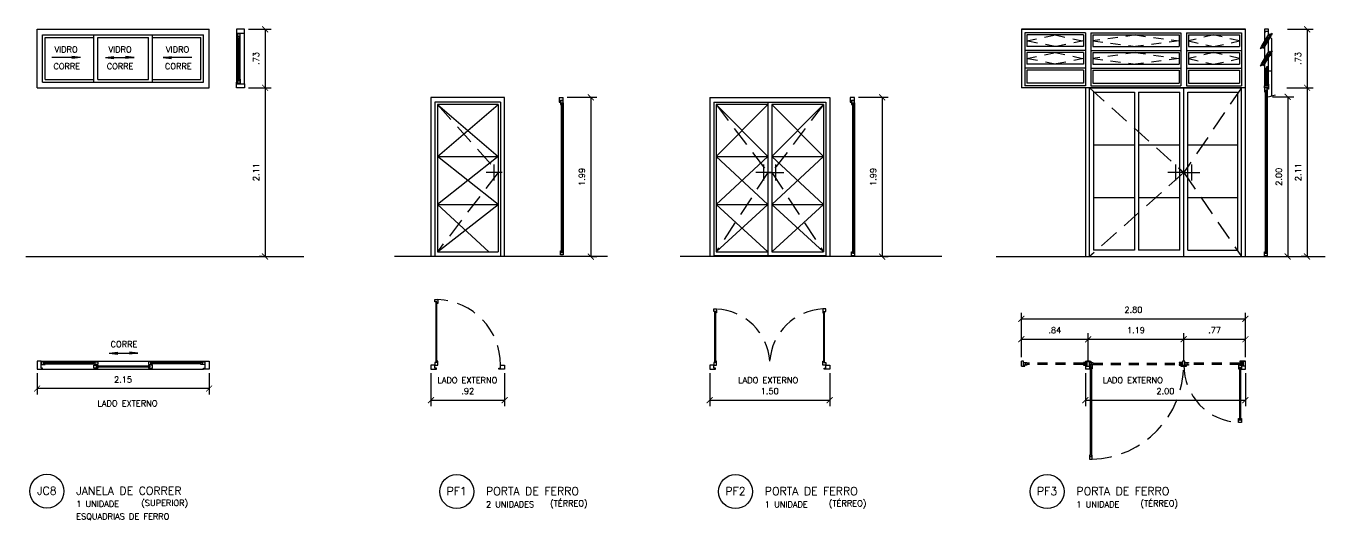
# Model space of a CAD drawing. Header units: millimetres. Extents: x 193 to 586, y 108 to 133.
# Drawn here: x 339.37 to 355.6, y 125.87 to 132.04 of the extents above; entities that cross this region are included whole.
import ezdxf

# ---------------------------------------------------------------- set-up
doc = ezdxf.new("R2010")
doc.units = ezdxf.units.MM
doc.linetypes.add('HIDDEN', pattern=[0.375, 0.25, -0.125])
for name, color, linetype in [('CAIX', 2, 'Continuous'), ('CAIXN', 7, 'Continuous'), ('COTAS', 1, 'Continuous'), ('LPROJ', 7, 'HIDDEN'), ('LVISTA01', 8, 'Continuous'), ('LVISTA02', 1, 'Continuous'), ('NOTAS', 2, 'Continuous'), ('REVEST', 2, 'Continuous')]:
    doc.layers.add(name, color=color, linetype=linetype)
doc.styles.add('100-50', font='romans.shx', dxfattribs={"height": 0.125})
doc.styles.add('60-50', font='romans.shx', dxfattribs={"height": 0.075})
doc.dimstyles.new('50', dxfattribs={"dimtxt": 0.1, "dimasz": 2.5, "dimexe": 1.25, "dimexo": 0.625, "dimgap": 0.075, "dimtad": 1, "dimzin": 0, "dimdsep": 46, "dimtxsty": '60-50', "dimcen": 2.5, "dimclrt": 3, "dimadec": 0, "dimazin": 0, "dimtfac": 1, "dimtmove": 0, "dimatfit": 3, "dimfxl": 1, "dimarcsym": 0})

# ---------------------------------------------------------------- blocks, each defined once
blk = doc.blocks.new('_ARCHTICK')
at = {"color": 0, "linetype": 'ByBlock', "const_width": 0.15}
blk.add_lwpolyline([(-0.5, -0.5), (0.5, 0.5)], dxfattribs=at)
blk = doc.blocks.new('*D97')
at = {"color": 0, "linetype": 'ByBlock'}
for p, q in [((162.077, 234.79), (162.361, 234.79)), ((162.286, 234.79), (162.286, 234.06)), ((162.077, 234.06), (162.361, 234.06))]:
    blk.add_line(p, q, dxfattribs=at)
at = {"layer": 'DEFPOINTS', "color": 0, "linetype": 'ByBlock'}
for p in [(162.027, 234.79), (162.027, 234.06), (162.286, 234.06)]:
    blk.add_point(p, dxfattribs=at)
at = {"color": 0, "linetype": 'ByBlock', "xscale": 0.075, "yscale": 0.075, "zscale": 0.075}
for p, rotation in [((162.286, 234.79), 90), ((162.286, 234.06), 270)]:
    blk.add_blockref('_ARCHTICK', p, dxfattribs=dict(at, rotation=rotation))
at = {"color": 3, "linetype": 'ByBlock', "insert": (162.173, 234.425), "char_height": 0.075, "attachment_point": 5, "rotation": 90, "style": '60-50'}
blk.add_mtext('.73', dxfattribs=at)
blk = doc.blocks.new('*D98')
at = {"color": 0, "linetype": 'ByBlock'}
for p, q in [((162.286, 234.06), (162.286, 231.95)), ((162.253, 231.95), (162.211, 231.95))]:
    blk.add_line(p, q, dxfattribs=at)
at = {"layer": 'DEFPOINTS', "color": 0, "linetype": 'ByBlock'}
for p in [(162.027, 234.06), (162.286, 231.95), (162.303, 231.95)]:
    blk.add_point(p, dxfattribs=at)
at = {"color": 0, "linetype": 'ByBlock', "xscale": 0.075, "yscale": 0.075, "zscale": 0.075}
for p, rotation in [((162.286, 234.06), 90), ((162.286, 231.95), 270)]:
    blk.add_blockref('_ARCHTICK', p, dxfattribs=dict(at, rotation=rotation))
at = {"color": 3, "linetype": 'ByBlock', "insert": (162.173, 233.005), "char_height": 0.075, "attachment_point": 5, "rotation": 90, "style": '60-50'}
blk.add_mtext('2.11', dxfattribs=at)
blk = doc.blocks.new('*D99')
at = {"color": 0, "linetype": 'ByBlock'}
for p, q in [((159.436, 230.494), (159.436, 230.225)), ((161.586, 230.494), (161.586, 230.225)), ((161.586, 230.3), (159.436, 230.3))]:
    blk.add_line(p, q, dxfattribs=at)
at = {"layer": 'DEFPOINTS', "color": 0, "linetype": 'ByBlock'}
for p in [(159.436, 230.544), (161.586, 230.544), (159.436, 230.3)]:
    blk.add_point(p, dxfattribs=at)
at = {"color": 0, "linetype": 'ByBlock', "xscale": 0.075, "yscale": 0.075, "zscale": 0.075, "rotation": 180}
blk.add_blockref('_ARCHTICK', (159.436, 230.3), dxfattribs=at)
at = {"color": 0, "linetype": 'ByBlock', "xscale": 0.075, "yscale": 0.075, "zscale": 0.075}
blk.add_blockref('_ARCHTICK', (161.586, 230.3), dxfattribs=at)
at = {"color": 3, "linetype": 'ByBlock', "insert": (160.511, 230.413), "char_height": 0.075, "attachment_point": 5, "style": '60-50'}
blk.add_mtext('2.15', dxfattribs=at)
blk = doc.blocks.new('*D179')
at = {"color": 0, "linetype": 'ByBlock'}
for p, q in [((229.764, 230.494), (229.764, 230.081)), ((230.684, 230.494), (230.684, 230.081)), ((229.764, 230.156), (230.684, 230.156))]:
    blk.add_line(p, q, dxfattribs=at)
at = {"layer": 'DEFPOINTS', "color": 0, "linetype": 'ByBlock'}
for p in [(229.764, 230.544), (230.684, 230.544), (230.684, 230.156)]:
    blk.add_point(p, dxfattribs=at)
at = {"color": 0, "linetype": 'ByBlock', "xscale": 0.075, "yscale": 0.075, "zscale": 0.075, "rotation": 180}
blk.add_blockref('_ARCHTICK', (229.764, 230.156), dxfattribs=at)
at = {"color": 0, "linetype": 'ByBlock', "xscale": 0.075, "yscale": 0.075, "zscale": 0.075}
blk.add_blockref('_ARCHTICK', (230.684, 230.156), dxfattribs=at)
at = {"color": 3, "linetype": 'ByBlock', "insert": (230.224, 230.269), "char_height": 0.075, "attachment_point": 5, "style": '60-50'}
blk.add_mtext('.92', dxfattribs=at)
blk = doc.blocks.new('*D180')
at = {"color": 0, "linetype": 'ByBlock'}
for p, q in [((231.467, 233.94), (231.838, 233.94)), ((231.763, 233.94), (231.763, 231.95)), ((231.775, 231.95), (231.838, 231.95))]:
    blk.add_line(p, q, dxfattribs=at)
at = {"layer": 'DEFPOINTS', "color": 0, "linetype": 'ByBlock'}
for p in [(231.417, 233.94), (231.725, 231.95), (231.763, 231.95)]:
    blk.add_point(p, dxfattribs=at)
at = {"color": 0, "linetype": 'ByBlock', "xscale": 0.075, "yscale": 0.075, "zscale": 0.075}
for p, rotation in [((231.763, 233.94), 90), ((231.763, 231.95), 270)]:
    blk.add_blockref('_ARCHTICK', p, dxfattribs=dict(at, rotation=rotation))
at = {"color": 3, "linetype": 'ByBlock', "insert": (231.651, 232.945), "char_height": 0.075, "attachment_point": 5, "rotation": 90, "style": '60-50'}
blk.add_mtext('1.99', dxfattribs=at)
blk = doc.blocks.new('*D181')
at = {"color": 0, "linetype": 'ByBlock'}
for p, q in [((231.467, 233.94), (231.838, 233.94)), ((231.763, 233.94), (231.763, 231.95)), ((231.775, 231.95), (231.838, 231.95))]:
    blk.add_line(p, q, dxfattribs=at)
at = {"layer": 'DEFPOINTS', "color": 0, "linetype": 'ByBlock'}
for p in [(231.417, 233.94), (231.725, 231.95), (231.763, 231.95)]:
    blk.add_point(p, dxfattribs=at)
at = {"color": 0, "linetype": 'ByBlock', "xscale": 0.075, "yscale": 0.075, "zscale": 0.075}
for p, rotation in [((231.763, 233.94), 90), ((231.763, 231.95), 270)]:
    blk.add_blockref('_ARCHTICK', p, dxfattribs=dict(at, rotation=rotation))
at = {"color": 3, "linetype": 'ByBlock', "insert": (231.651, 232.945), "char_height": 0.075, "attachment_point": 5, "rotation": 90, "style": '60-50'}
blk.add_mtext('1.99', dxfattribs=at)
blk = doc.blocks.new('*D182')
at = {"color": 0, "linetype": 'ByBlock'}
for p, q in [((232.796, 230.494), (232.796, 230.081)), ((234.296, 230.494), (234.296, 230.081)), ((232.796, 230.156), (234.296, 230.156))]:
    blk.add_line(p, q, dxfattribs=at)
at = {"layer": 'DEFPOINTS', "color": 0, "linetype": 'ByBlock'}
for p in [(232.796, 230.544), (234.296, 230.544), (234.296, 230.156)]:
    blk.add_point(p, dxfattribs=at)
at = {"color": 0, "linetype": 'ByBlock', "xscale": 0.075, "yscale": 0.075, "zscale": 0.075, "rotation": 180}
blk.add_blockref('_ARCHTICK', (232.796, 230.156), dxfattribs=at)
at = {"color": 0, "linetype": 'ByBlock', "xscale": 0.075, "yscale": 0.075, "zscale": 0.075}
blk.add_blockref('_ARCHTICK', (234.296, 230.156), dxfattribs=at)
at = {"color": 3, "linetype": 'ByBlock', "insert": (233.546, 230.269), "char_height": 0.075, "attachment_point": 5, "style": '60-50'}
blk.add_mtext('1.50', dxfattribs=at)
blk = doc.blocks.new('*D183')
at = {"color": 0, "linetype": 'ByBlock'}
for p, q in [((239.151, 234.79), (239.47, 234.79)), ((239.395, 234.79), (239.395, 234.06)), ((239.142, 234.06), (239.47, 234.06))]:
    blk.add_line(p, q, dxfattribs=at)
at = {"layer": 'DEFPOINTS', "color": 0, "linetype": 'ByBlock'}
for p in [(239.101, 234.79), (239.092, 234.06), (239.395, 234.06)]:
    blk.add_point(p, dxfattribs=at)
at = {"color": 0, "linetype": 'ByBlock', "xscale": 0.075, "yscale": 0.075, "zscale": 0.075}
for p, rotation in [((239.395, 234.79), 90), ((239.395, 234.06), 270)]:
    blk.add_blockref('_ARCHTICK', p, dxfattribs=dict(at, rotation=rotation))
at = {"color": 3, "linetype": 'ByBlock', "insert": (239.283, 234.425), "char_height": 0.075, "attachment_point": 5, "rotation": 90, "style": '60-50'}
blk.add_mtext('.73', dxfattribs=at)
blk = doc.blocks.new('*D184')
at = {"color": 0, "linetype": 'ByBlock'}
for p, q in [((239.395, 234.06), (239.395, 231.95)), ((239.368, 231.95), (239.32, 231.95))]:
    blk.add_line(p, q, dxfattribs=at)
at = {"layer": 'DEFPOINTS', "color": 0, "linetype": 'ByBlock'}
for p in [(239.092, 234.06), (239.395, 231.95), (239.418, 231.95)]:
    blk.add_point(p, dxfattribs=at)
at = {"color": 0, "linetype": 'ByBlock', "xscale": 0.075, "yscale": 0.075, "zscale": 0.075}
for p, rotation in [((239.395, 234.06), 90), ((239.395, 231.95), 270)]:
    blk.add_blockref('_ARCHTICK', p, dxfattribs=dict(at, rotation=rotation))
at = {"color": 3, "linetype": 'ByBlock', "insert": (239.283, 233.005), "char_height": 0.075, "attachment_point": 5, "rotation": 90, "style": '60-50'}
blk.add_mtext('2.11', dxfattribs=at)
blk = doc.blocks.new('*D185')
at = {"color": 0, "linetype": 'ByBlock'}
for p, q in [((239.151, 233.945), (239.417, 233.945)), ((239.342, 233.945), (239.342, 231.95)), ((239.287, 231.95), (239.417, 231.95))]:
    blk.add_line(p, q, dxfattribs=at)
at = {"layer": 'DEFPOINTS', "color": 0, "linetype": 'ByBlock'}
for p in [(239.101, 233.945), (239.237, 231.95), (239.342, 231.95)]:
    blk.add_point(p, dxfattribs=at)
at = {"color": 0, "linetype": 'ByBlock', "xscale": 0.075, "yscale": 0.075, "zscale": 0.075}
for p, rotation in [((239.342, 233.945), 90), ((239.342, 231.95), 270)]:
    blk.add_blockref('_ARCHTICK', p, dxfattribs=dict(at, rotation=rotation))
at = {"color": 3, "linetype": 'ByBlock', "insert": (239.23, 232.947), "char_height": 0.075, "attachment_point": 5, "rotation": 90, "style": '60-50'}
blk.add_mtext('2.00', dxfattribs=at)
blk = doc.blocks.new('*D186')
at = {"color": 0, "linetype": 'ByBlock'}
for p, q in [((236.813, 230.494), (236.813, 230.081)), ((238.813, 230.494), (238.813, 230.081)), ((236.813, 230.156), (238.813, 230.156))]:
    blk.add_line(p, q, dxfattribs=at)
at = {"layer": 'DEFPOINTS', "color": 0, "linetype": 'ByBlock'}
for p in [(236.813, 230.544), (238.813, 230.544), (238.813, 230.156)]:
    blk.add_point(p, dxfattribs=at)
at = {"color": 0, "linetype": 'ByBlock', "xscale": 0.075, "yscale": 0.075, "zscale": 0.075, "rotation": 180}
blk.add_blockref('_ARCHTICK', (236.813, 230.156), dxfattribs=at)
at = {"color": 0, "linetype": 'ByBlock', "xscale": 0.075, "yscale": 0.075, "zscale": 0.075}
blk.add_blockref('_ARCHTICK', (238.813, 230.156), dxfattribs=at)
at = {"color": 3, "linetype": 'ByBlock', "insert": (237.813, 230.269), "char_height": 0.075, "attachment_point": 5, "style": '60-50'}
blk.add_mtext('2.00', dxfattribs=at)
blk = doc.blocks.new('*D187')
at = {"color": 0, "linetype": 'ByBlock'}
for p, q in [((236.013, 230.694), (236.013, 230.992)), ((236.013, 230.917), (236.848, 230.917)), ((236.848, 230.631), (236.848, 230.992))]:
    blk.add_line(p, q, dxfattribs=at)
at = {"layer": 'DEFPOINTS', "color": 0, "linetype": 'ByBlock'}
for p in [(236.848, 230.917), (236.013, 230.644), (236.848, 230.581)]:
    blk.add_point(p, dxfattribs=at)
at = {"color": 0, "linetype": 'ByBlock', "xscale": 0.075, "yscale": 0.075, "zscale": 0.075, "rotation": 180}
blk.add_blockref('_ARCHTICK', (236.013, 230.917), dxfattribs=at)
at = {"color": 0, "linetype": 'ByBlock', "xscale": 0.075, "yscale": 0.075, "zscale": 0.075}
blk.add_blockref('_ARCHTICK', (236.848, 230.917), dxfattribs=at)
at = {"color": 3, "linetype": 'ByBlock', "insert": (236.431, 231.03), "char_height": 0.075, "attachment_point": 5, "style": '60-50'}
blk.add_mtext('.84', dxfattribs=at)
blk = doc.blocks.new('*D188')
at = {"color": 0, "linetype": 'ByBlock'}
for p, q in [((236.848, 230.917), (238.042, 230.917)), ((238.042, 230.646), (238.042, 230.992))]:
    blk.add_line(p, q, dxfattribs=at)
at = {"layer": 'DEFPOINTS', "color": 0, "linetype": 'ByBlock'}
for p in [(238.042, 230.917), (236.848, 230.581), (238.042, 230.596)]:
    blk.add_point(p, dxfattribs=at)
at = {"color": 0, "linetype": 'ByBlock', "xscale": 0.075, "yscale": 0.075, "zscale": 0.075, "rotation": 180}
blk.add_blockref('_ARCHTICK', (236.848, 230.917), dxfattribs=at)
at = {"color": 0, "linetype": 'ByBlock', "xscale": 0.075, "yscale": 0.075, "zscale": 0.075}
blk.add_blockref('_ARCHTICK', (238.042, 230.917), dxfattribs=at)
at = {"color": 3, "linetype": 'ByBlock', "insert": (237.445, 231.03), "char_height": 0.075, "attachment_point": 5, "style": '60-50'}
blk.add_mtext('1.19', dxfattribs=at)
blk = doc.blocks.new('*D189')
at = {"color": 0, "linetype": 'ByBlock'}
for p, q in [((238.042, 230.917), (238.813, 230.917)), ((238.813, 230.694), (238.813, 230.992))]:
    blk.add_line(p, q, dxfattribs=at)
at = {"layer": 'DEFPOINTS', "color": 0, "linetype": 'ByBlock'}
for p in [(238.813, 230.917), (238.042, 230.596), (238.813, 230.644)]:
    blk.add_point(p, dxfattribs=at)
at = {"color": 0, "linetype": 'ByBlock', "xscale": 0.075, "yscale": 0.075, "zscale": 0.075, "rotation": 180}
blk.add_blockref('_ARCHTICK', (238.042, 230.917), dxfattribs=at)
at = {"color": 0, "linetype": 'ByBlock', "xscale": 0.075, "yscale": 0.075, "zscale": 0.075}
blk.add_blockref('_ARCHTICK', (238.813, 230.917), dxfattribs=at)
at = {"color": 3, "linetype": 'ByBlock', "insert": (238.428, 231.03), "char_height": 0.075, "attachment_point": 5, "style": '60-50'}
blk.add_mtext('.77', dxfattribs=at)
blk = doc.blocks.new('*D190')
at = {"color": 0, "linetype": 'ByBlock'}
for p, q in [((236.013, 230.967), (236.013, 231.248)), ((238.813, 230.967), (238.813, 231.248)), ((236.013, 231.173), (238.813, 231.173))]:
    blk.add_line(p, q, dxfattribs=at)
at = {"layer": 'DEFPOINTS', "color": 0, "linetype": 'ByBlock'}
for p in [(238.813, 231.173), (236.013, 230.917), (238.813, 230.917)]:
    blk.add_point(p, dxfattribs=at)
at = {"color": 0, "linetype": 'ByBlock', "xscale": 0.075, "yscale": 0.075, "zscale": 0.075, "rotation": 180}
blk.add_blockref('_ARCHTICK', (236.013, 231.173), dxfattribs=at)
at = {"color": 0, "linetype": 'ByBlock', "xscale": 0.075, "yscale": 0.075, "zscale": 0.075}
blk.add_blockref('_ARCHTICK', (238.813, 231.173), dxfattribs=at)
at = {"color": 3, "linetype": 'ByBlock', "insert": (237.413, 231.286), "char_height": 0.075, "attachment_point": 5, "style": '60-50'}
blk.add_mtext('2.80', dxfattribs=at)

msp = doc.modelspace()

# ---------------------------------------------------------------- linework, layer by layer
at = {"layer": 'CAIX', "color": 1}
for p, q in [((342.0089, 131.3748), (342.0089, 131.8937)), ((342.0439, 131.3748), (342.0439, 131.8937)), ((354.8117, 131.7855), (354.8887, 131.9189)), ((354.852, 131.7853), (354.929, 131.9187)), ((354.8117, 131.568), (354.8887, 131.7014)), ((354.852, 131.5678), (354.929, 131.7013)), ((354.8528, 131.3247), (354.8528, 131.483)), ((354.8878, 131.3247), (354.8878, 131.503)), ((339.5549, 127.8535), (341.6049, 127.8535)), ((339.5749, 127.7535), (341.5849, 127.7535))]:
    msp.add_line(p, q, dxfattribs=at)
at = {"layer": 'CAIX'}
for p, q in [((342.0189, 131.3748), (342.0189, 131.8937)), ((342.0339, 131.3748), (342.0339, 131.8937)), ((354.8203, 131.7805), (354.8973, 131.9139)), ((354.8433, 131.7903), (354.9203, 131.9237)), ((354.9194, 131.902), (354.9362, 131.8852)), ((354.9362, 131.8852), (354.9362, 131.7317)), ((354.8203, 131.563), (354.8973, 131.6964)), ((354.8433, 131.5728), (354.9203, 131.7063)), ((354.9184, 131.683), (354.9362, 131.6652)), ((354.9362, 131.7137), (354.9362, 131.1667)), ((340.0474, 131.646), (339.9414, 131.6592)), ((340.0474, 131.646), (339.9414, 131.6328)), ((340.3592, 131.646), (340.4651, 131.6592)), ((340.3592, 131.646), (340.4651, 131.6328)), ((340.7184, 131.646), (340.6125, 131.6592)), ((340.7184, 131.646), (340.6125, 131.6328)), ((341.0819, 131.646), (341.1878, 131.6592)), ((341.0819, 131.646), (341.1878, 131.6328)), ((354.8628, 131.3247), (354.8628, 131.483)), ((354.8778, 131.3247), (354.8778, 131.503)), ((354.8878, 131.4809), (354.9362, 131.4809)), ((354.8558, 131.2372), (354.8558, 129.2209)), ((354.8658, 131.2397), (354.8658, 129.2009)), ((346.0302, 131.1496), (346.0812, 131.1496)), ((346.0562, 131.0771), (346.0562, 129.2309)), ((346.0662, 131.0796), (346.0662, 129.2109)), ((349.7213, 131.1496), (349.6703, 131.1496)), ((349.6963, 131.0771), (349.6963, 129.2209)), ((349.7063, 131.0796), (349.7063, 129.2009)), ((354.8968, 131.1547), (354.9851, 131.1817)), ((344.4939, 127.8345), (344.4939, 128.5937)), ((344.5039, 127.837), (344.5039, 128.5737)), ((347.9784, 127.8345), (347.9784, 128.4754)), ((347.9884, 127.837), (347.9884, 128.4554)), ((349.3384, 127.837), (349.3384, 128.4554)), ((349.3484, 127.8345), (349.3484, 128.4754)), ((340.4077, 127.9525), (340.5136, 127.9658)), ((340.4077, 127.9525), (340.5136, 127.9393)), ((340.7669, 127.9525), (340.6609, 127.9658)), ((340.7669, 127.9525), (340.6609, 127.9393)), ((339.5049, 127.8535), (339.5049, 127.7535)), ((339.5899, 127.836), (340.2133, 127.836)), ((339.5899, 127.821), (340.2133, 127.821)), ((340.8966, 127.791), (340.2633, 127.791)), ((341.5524, 127.836), (340.9466, 127.836)), ((341.5524, 127.821), (340.9466, 127.821)), ((341.6549, 127.8535), (341.6549, 127.7535)), ((344.4289, 127.8045), (344.4289, 127.7535)), ((345.3489, 127.8045), (345.3489, 127.7535)), ((347.9134, 127.8045), (347.9134, 127.7535)), ((349.4134, 127.8045), (349.4134, 127.7535)), ((352.6086, 127.8535), (352.6086, 127.7535)), ((352.6586, 127.806), (352.6586, 127.841)), ((352.6936, 127.806), (352.6586, 127.806)), ((352.6936, 127.806), (352.6936, 127.756)), ((354.5236, 127.806), (354.5236, 127.756)), ((354.5236, 127.806), (354.5586, 127.806)), ((354.5586, 127.806), (354.5586, 127.841)), ((354.6086, 127.7535), (354.6086, 127.8535)), ((340.8966, 127.776), (340.2633, 127.776)), ((352.6686, 127.756), (352.6586, 127.756)), ((352.6686, 127.776), (352.6686, 127.756)), ((352.6836, 127.776), (352.6686, 127.776)), ((352.6686, 127.756), (352.6686, 126.6774)), ((352.6836, 127.756), (352.6836, 127.776)), ((352.6836, 127.756), (352.6836, 126.6774)), ((352.6936, 127.756), (352.6836, 127.756)), ((354.5236, 127.756), (354.5336, 127.756)), ((354.5336, 127.756), (354.5336, 127.776)), ((354.5336, 127.776), (354.5486, 127.776)), ((354.5336, 127.756), (354.5336, 127.136)), ((354.5486, 127.776), (354.5486, 127.756)), ((354.5486, 127.756), (354.5486, 127.136)), ((354.5486, 127.756), (354.5586, 127.756))]:
    msp.add_line(p, q, dxfattribs=at)
at = {"layer": 'CAIX', "color": 7}
for p, q in [((340.0474, 131.646), (339.6882, 131.646)), ((340.3592, 131.646), (340.7184, 131.646)), ((341.4411, 131.646), (341.0819, 131.646)), ((340.4077, 127.9525), (340.7669, 127.9525))]:
    msp.add_line(p, q, dxfattribs=at)
at = {"layer": 'CAIX'}
for points in [[(341.9964, 131.9996), (341.9964, 131.9296), (342.0064, 131.9296), (342.0064, 131.9496), (342.0964, 131.9496), (342.0964, 131.9996)], [(342.0089, 131.9437), (342.0089, 131.8937), (342.0189, 131.8937), (342.0189, 131.9137), (342.0339, 131.9137), (342.0339, 131.8937), (342.0439, 131.8937), (342.0439, 131.9437)], [(354.8468, 131.9996), (354.8468, 131.9546), (354.8568, 131.9546), (354.8568, 131.9746), (354.8968, 131.9746), (354.8968, 131.9996)], [(342.0089, 131.3248), (342.0089, 131.3748), (342.0189, 131.3748), (342.0189, 131.3548), (342.0339, 131.3548), (342.0339, 131.3748), (342.0439, 131.3748), (342.0439, 131.3248)], [(341.9964, 131.2696), (341.9964, 131.3396), (342.0064, 131.3396), (342.0064, 131.3196), (342.0964, 131.3196), (342.0964, 131.2696)], [(354.8458, 131.2697), (354.8458, 131.2197), (354.8558, 131.2197), (354.8558, 131.2397), (354.8708, 131.2397), (354.8708, 131.2397), (354.8808, 131.2397), (354.8808, 131.2697)], [(346.0462, 131.1096), (346.0462, 131.0596), (346.0562, 131.0596), (346.0562, 131.0796), (346.0712, 131.0796), (346.0712, 131.0796), (346.0812, 131.0796), (346.0812, 131.1096)], [(349.6863, 131.1096), (349.6863, 131.0596), (349.6963, 131.0596), (349.6963, 131.0796), (349.7113, 131.0796), (349.7113, 131.0796), (349.7213, 131.0796), (349.7213, 131.1096)], [(346.0462, 129.1809), (346.0462, 129.2309), (346.0562, 129.2309), (346.0562, 129.2109), (346.0712, 129.2109), (346.0712, 129.2109), (346.0812, 129.2109), (346.0812, 129.1809)], [(349.6863, 129.1709), (349.6863, 129.2209), (349.6963, 129.2209), (349.6963, 129.2009), (349.7113, 129.2009), (349.7113, 129.2009), (349.7213, 129.2009), (349.7213, 129.1709)], [(354.8458, 129.1709), (354.8458, 129.2209), (354.8558, 129.2209), (354.8558, 129.2009), (354.8708, 129.2009), (354.8708, 129.2009), (354.8808, 129.2009), (354.8808, 129.1709)], [(344.5139, 128.6237), (344.5139, 128.5737), (344.5039, 128.5737), (344.5039, 128.5937), (344.4889, 128.5937), (344.4889, 128.5937), (344.4789, 128.5937), (344.4789, 128.6237)], [(347.9984, 128.5054), (347.9984, 128.4554), (347.9884, 128.4554), (347.9884, 128.4754), (347.9734, 128.4754), (347.9734, 128.4754), (347.9634, 128.4754), (347.9634, 128.5054)], [(349.3284, 128.5054), (349.3284, 128.4554), (349.3384, 128.4554), (349.3384, 128.4754), (349.3534, 128.4754), (349.3534, 128.4754), (349.3634, 128.4754), (349.3634, 128.5054)], [(339.5574, 127.811), (339.6074, 127.811), (339.6074, 127.821), (339.5874, 127.821), (339.5874, 127.836), (339.6074, 127.836), (339.6074, 127.846), (339.5574, 127.846)], [(340.2633, 127.811), (340.2133, 127.811), (340.2133, 127.821), (340.2333, 127.821), (340.2333, 127.836), (340.2133, 127.836), (340.2133, 127.846), (340.2633, 127.846)], [(340.2133, 127.801), (340.2633, 127.801), (340.2633, 127.791), (340.2433, 127.791), (340.2433, 127.776), (340.2633, 127.776), (340.2633, 127.766), (340.2133, 127.766)], [(340.8966, 127.811), (340.9466, 127.811), (340.9466, 127.821), (340.9266, 127.821), (340.9266, 127.836), (340.9466, 127.836), (340.9466, 127.846), (340.8966, 127.846)], [(340.9466, 127.801), (340.8966, 127.801), (340.8966, 127.791), (340.9166, 127.791), (340.9166, 127.776), (340.8966, 127.776), (340.8966, 127.766), (340.9466, 127.766)], [(341.6024, 127.811), (341.5524, 127.811), (341.5524, 127.821), (341.5724, 127.821), (341.5724, 127.836), (341.5524, 127.836), (341.5524, 127.846), (341.6024, 127.846)], [(344.5139, 127.8045), (344.5139, 127.8545), (344.5039, 127.8545), (344.5039, 127.8345), (344.4889, 127.8345), (344.4889, 127.8345), (344.4789, 127.8345), (344.4789, 127.8045)], [(347.9984, 127.8045), (347.9984, 127.8545), (347.9884, 127.8545), (347.9884, 127.8345), (347.9734, 127.8345), (347.9734, 127.8345), (347.9634, 127.8345), (347.9634, 127.8045)], [(349.3284, 127.8045), (349.3284, 127.8545), (349.3384, 127.8545), (349.3384, 127.8345), (349.3534, 127.8345), (349.3534, 127.8345), (349.3634, 127.8345), (349.3634, 127.8045)], [(354.5486, 127.116), (354.5486, 127.136), (354.5586, 127.136), (354.5586, 127.086), (354.5236, 127.086), (354.5236, 127.136), (354.5336, 127.136), (354.5336, 127.116)], [(352.6686, 126.6574), (352.6686, 126.6774), (352.6586, 126.6774), (352.6586, 126.6274), (352.6936, 126.6274), (352.6936, 126.6774), (352.6836, 126.6774), (352.6836, 126.6574)]]:
    msp.add_lwpolyline(points, close=True, dxfattribs=at)
for points in [[(354.9037, 131.9449), (354.9123, 131.9399), (354.9123, 131.9399), (354.9253, 131.9324), (354.9353, 131.9497), (354.944, 131.9447), (354.929, 131.9187), (354.9073, 131.9312), (354.8973, 131.9139), (354.8887, 131.9189), (354.9037, 131.9449)], [(354.8117, 131.7855), (354.8203, 131.7805), (354.8203, 131.7805), (354.8333, 131.773), (354.8433, 131.7903), (354.852, 131.7853), (354.837, 131.7593), (354.8153, 131.7718), (354.8053, 131.7545), (354.7967, 131.7595), (354.8117, 131.7855)], [(354.9037, 131.7274), (354.9123, 131.7224), (354.9123, 131.7224), (354.9253, 131.7149), (354.9353, 131.7322), (354.944, 131.7272), (354.929, 131.7013), (354.9073, 131.7138), (354.8973, 131.6964), (354.8887, 131.7014), (354.9037, 131.7274)], [(354.8117, 131.568), (354.8203, 131.563), (354.8203, 131.563), (354.8333, 131.5555), (354.8433, 131.5728), (354.852, 131.5678), (354.837, 131.5419), (354.8153, 131.5544), (354.8053, 131.537), (354.7967, 131.542), (354.8117, 131.568)], [(354.8528, 131.513), (354.8628, 131.513), (354.8628, 131.513), (354.8778, 131.513), (354.8778, 131.533), (354.8878, 131.533), (354.8878, 131.503), (354.8628, 131.503), (354.8628, 131.483), (354.8528, 131.483), (354.8528, 131.513)], [(354.8968, 131.3147), (354.8968, 131.2497), (354.8878, 131.2497), (354.8878, 131.2697), (354.8458, 131.2697), (354.8458, 131.2947), (354.8878, 131.2947), (354.8878, 131.3147), (354.8968, 131.3147)], [(354.8878, 131.3247), (354.8878, 131.2947), (354.8528, 131.2947), (354.8528, 131.3247), (354.8628, 131.3247), (354.8628, 131.3047), (354.8778, 131.3047), (354.8778, 131.3247), (354.8878, 131.3247)], [(346.0302, 131.1496), (346.0302, 131.0896), (346.0402, 131.0896), (346.0402, 131.1096), (346.0812, 131.1096), (346.0812, 131.1496)], [(349.6703, 131.1496), (349.6703, 131.0896), (349.6803, 131.0896), (349.6803, 131.1096), (349.7213, 131.1096), (349.7213, 131.1496)], [(339.5049, 127.7535), (339.5749, 127.7535), (339.5749, 127.7635), (339.5549, 127.7635), (339.5549, 127.8535), (339.5049, 127.8535)], [(341.6549, 127.7535), (341.5849, 127.7535), (341.5849, 127.7635), (341.6049, 127.7635), (341.6049, 127.8535), (341.6549, 127.8535)], [(344.4289, 127.7535), (344.4989, 127.7535), (344.4989, 127.7635), (344.4789, 127.7635), (344.4789, 127.8045), (344.4289, 127.8045)], [(345.3489, 127.7535), (345.2789, 127.7535), (345.2789, 127.7635), (345.2989, 127.7635), (345.2989, 127.8045), (345.3489, 127.8045)], [(347.9134, 127.7535), (347.9834, 127.7535), (347.9834, 127.7635), (347.9634, 127.7635), (347.9634, 127.8045), (347.9134, 127.8045)], [(349.4134, 127.7535), (349.3434, 127.7535), (349.3434, 127.7635), (349.3634, 127.7635), (349.3634, 127.8045), (349.4134, 127.8045)], [(352.6086, 127.8535), (352.6786, 127.8535), (352.6786, 127.8435), (352.6586, 127.8435), (352.6586, 127.7535), (352.6086, 127.7535)], [(354.6086, 127.8535), (354.5386, 127.8535), (354.5386, 127.8435), (354.5586, 127.8435), (354.5586, 127.7535), (354.6086, 127.7535)]]:
    msp.add_lwpolyline(points, dxfattribs=at)
at = {"layer": 'CAIX', "color": 8, "linetype": 'HIDDEN'}
for centre, radius, start, end in [((344.4789, 127.8045), 0.82, 0, 87.55371), ((347.9634, 127.8045), 0.7018, 4.08559, 87.14131), ((349.3634, 127.8045), 0.7018, 92.85869, 175.91441), ((352.6586, 127.806), 1.1791, 271.70093, 360), ((354.5586, 127.806), 0.7209, 180, 267.21698)]:
    msp.add_arc(centre, radius, start, end, dxfattribs=at)
at = {"layer": 'CAIXN', "color": 8, "ltscale": 0.5}
for centre in [(339.629, 126.2284), (344.751, 126.2228), (348.2355, 126.2228), (352.1308, 126.2228)]:
    msp.add_circle(centre, 0.2125, dxfattribs=at)
at = {"layer": 'COTAS'}
for p, q in [((352.6086, 131.2697), (352.6086, 129.1596)), ((352.6586, 129.1596), (352.6586, 131.2697)), ((352.6586, 131.2697), (354.5586, 131.2697)), ((354.5586, 129.1596), (354.5586, 131.2697))]:
    msp.add_line(p, q, dxfattribs=at)
at = {"layer": 'LPROJ', "ltscale": 0.5}
for p, q in [((351.8764, 131.8542), (352.2311, 131.9287)), ((352.2311, 131.7846), (351.8764, 131.8542)), ((352.2311, 131.9287), (352.5859, 131.8542)), ((352.5859, 131.8542), (352.2311, 131.7846)), ((353.2361, 131.9287), (352.7014, 131.8542)), ((352.7014, 131.8542), (353.2361, 131.7846)), ((353.2361, 131.9287), (353.7809, 131.8542)), ((353.7809, 131.8542), (353.2361, 131.7846)), ((354.2111, 131.9287), (353.8964, 131.8542)), ((353.8964, 131.8542), (354.2111, 131.7846)), ((354.5359, 131.8542), (354.2111, 131.9287)), ((354.2111, 131.7846), (354.5359, 131.8542)), ((351.8764, 131.6342), (352.2311, 131.7087)), ((352.2311, 131.7087), (352.5859, 131.6342)), ((353.2361, 131.7087), (352.7014, 131.6342)), ((353.2361, 131.7087), (353.7809, 131.6342)), ((354.2111, 131.7087), (353.8964, 131.6342)), ((354.5359, 131.6342), (354.2111, 131.7087)), ((352.2311, 131.5646), (351.8764, 131.6342)), ((352.5859, 131.6342), (352.2311, 131.5646)), ((352.7014, 131.6342), (353.2361, 131.5646)), ((353.7809, 131.6342), (353.2361, 131.5646)), ((353.8964, 131.6342), (354.2111, 131.5646)), ((354.2111, 131.5646), (354.5359, 131.6342)), ((351.8086, 127.7908), (351.8086, 127.8535)), ((352.5859, 127.8283), (351.8764, 127.8283)), ((352.5859, 127.8133), (351.8764, 127.8133)), ((352.7014, 127.8283), (353.7809, 127.8283)), ((352.7014, 127.8133), (353.7809, 127.8133)), ((354.541, 127.8283), (353.8964, 127.8283)), ((354.541, 127.8133), (353.8964, 127.8133))]:
    msp.add_line(p, q, dxfattribs=at)
at = {"layer": 'LPROJ'}
for p, q in [((352.6586, 131.2697), (353.8386, 130.2096)), ((354.5586, 131.2697), (353.8386, 130.2096)), ((344.5089, 131.0594), (345.2682, 130.2096)), ((347.9934, 131.0594), (348.6384, 130.2096)), ((349.3334, 131.0594), (348.6884, 130.2096)), ((345.2682, 130.2096), (344.5089, 129.2209)), ((348.6384, 130.2096), (347.9934, 129.2209)), ((348.6884, 130.2096), (349.3334, 129.2209)), ((353.8386, 130.2096), (352.6586, 129.1596)), ((353.8386, 130.2096), (354.5586, 129.1596))]:
    msp.add_line(p, q, dxfattribs=at)
at = {"layer": 'LPROJ', "ltscale": 0.5}
for points in [[(351.8086, 127.7908), (351.8536, 127.7908), (351.8536, 127.8008), (351.8336, 127.8008), (351.8336, 127.8535), (351.8086, 127.8535)], [(352.6086, 127.8008), (352.6086, 127.7908), (352.6786, 127.7908), (352.6786, 127.8008), (352.6586, 127.8008), (352.6586, 127.8535), (352.6286, 127.8535), (352.6286, 127.8008), (352.6086, 127.8008)], [(353.8036, 127.8008), (353.8036, 127.7908), (353.8736, 127.7908), (353.8736, 127.8008), (353.8536, 127.8008), (353.8536, 127.8535), (353.8236, 127.8535), (353.8236, 127.8008), (353.8036, 127.8008)], [(354.6086, 127.7908), (354.5636, 127.7908), (354.5636, 127.8008), (354.5836, 127.8008), (354.5836, 127.8535), (354.6086, 127.8535)]]:
    msp.add_lwpolyline(points, dxfattribs=at)
for points in [[(351.8364, 127.8383), (351.8764, 127.8383), (351.8764, 127.8283), (351.8564, 127.8283), (351.8564, 127.8133), (351.8764, 127.8133), (351.8764, 127.8033), (351.8364, 127.8033)], [(352.6259, 127.8383), (352.5859, 127.8383), (352.5859, 127.8283), (352.6059, 127.8283), (352.6059, 127.8133), (352.5859, 127.8133), (352.5859, 127.8033), (352.6259, 127.8033)], [(352.6614, 127.8383), (352.7014, 127.8383), (352.7014, 127.8283), (352.6814, 127.8283), (352.6814, 127.8133), (352.7014, 127.8133), (352.7014, 127.8033), (352.6614, 127.8033)], [(353.8209, 127.8383), (353.7809, 127.8383), (353.7809, 127.8283), (353.8009, 127.8283), (353.8009, 127.8133), (353.7809, 127.8133), (353.7809, 127.8033), (353.8209, 127.8033)], [(353.8564, 127.8383), (353.8964, 127.8383), (353.8964, 127.8283), (353.8764, 127.8283), (353.8764, 127.8133), (353.8964, 127.8133), (353.8964, 127.8033), (353.8564, 127.8033)], [(354.581, 127.8383), (354.541, 127.8383), (354.541, 127.8283), (354.561, 127.8283), (354.561, 127.8133), (354.541, 127.8133), (354.541, 127.8033), (354.581, 127.8033)]]:
    msp.add_lwpolyline(points, close=True, dxfattribs=at)
at = {"layer": 'LVISTA01'}
for p, q in [((339.6074, 131.3721), (339.6074, 131.8971)), ((339.6074, 131.8971), (340.2133, 131.8971)), ((340.2133, 131.3396), (340.2133, 131.9296)), ((340.2633, 131.3721), (340.2633, 131.8971)), ((340.2633, 131.8971), (340.8966, 131.8971)), ((340.8966, 131.3721), (340.8966, 131.8971)), ((340.9466, 131.3396), (340.9466, 131.9296)), ((340.9466, 131.8971), (341.5524, 131.8971)), ((341.5524, 131.3721), (341.5524, 131.8971)), ((351.8764, 131.9287), (351.8764, 131.7846)), ((352.5859, 131.9287), (351.8764, 131.9287)), ((352.5859, 131.9287), (352.5859, 131.7846)), ((352.7014, 131.9287), (353.7809, 131.9287)), ((352.7014, 131.9287), (352.7014, 131.7846)), ((353.7809, 131.9287), (353.7809, 131.7846)), ((353.8964, 131.9287), (354.5359, 131.9287)), ((353.8964, 131.9287), (353.8964, 131.7846)), ((354.5359, 131.9287), (354.5359, 131.7846)), ((352.6086, 131.7346), (351.8536, 131.7346)), ((352.5859, 131.7846), (351.8764, 131.7846)), ((352.5859, 131.7087), (351.8764, 131.7087)), ((351.8764, 131.7087), (351.8764, 131.5646)), ((352.5859, 131.7087), (352.5859, 131.5646)), ((352.6786, 131.7346), (353.8036, 131.7346)), ((352.7014, 131.7846), (353.7809, 131.7846)), ((352.7014, 131.7087), (353.7809, 131.7087)), ((352.7014, 131.7087), (352.7014, 131.5646)), ((353.7809, 131.7087), (353.7809, 131.5646)), ((353.8736, 131.7346), (354.5586, 131.7346)), ((353.8964, 131.7846), (354.5359, 131.7846)), ((353.8964, 131.7087), (354.5359, 131.7087)), ((353.8964, 131.7087), (353.8964, 131.5646)), ((354.5359, 131.7087), (354.5359, 131.5646)), ((352.5859, 131.5646), (351.8764, 131.5646)), ((352.7014, 131.5646), (353.7809, 131.5646)), ((353.8964, 131.5646), (354.5359, 131.5646)), ((339.6074, 131.3721), (340.2133, 131.3721)), ((340.2633, 131.3721), (340.8966, 131.3721)), ((340.9466, 131.3721), (341.5524, 131.3721)), ((352.6086, 131.5146), (351.8536, 131.5146)), ((352.5859, 131.4887), (351.8764, 131.4887)), ((351.8764, 131.4887), (351.8764, 131.3247)), ((352.5859, 131.4887), (352.5859, 131.3247)), ((352.6786, 131.5146), (353.8036, 131.5146)), ((352.7014, 131.4887), (353.7809, 131.4887)), ((352.7014, 131.4887), (352.7014, 131.3247)), ((353.7809, 131.4887), (353.7809, 131.3247)), ((353.8736, 131.5146), (354.5586, 131.5146)), ((353.8964, 131.4887), (354.5359, 131.4887)), ((353.8964, 131.4887), (353.8964, 131.3247)), ((354.5359, 131.4887), (354.5359, 131.3247)), ((352.5859, 131.3247), (351.8764, 131.3247)), ((352.7014, 131.3247), (353.7809, 131.3247)), ((352.7086, 131.2137), (353.223, 131.2137)), ((352.7086, 131.2137), (352.7086, 129.2396)), ((353.223, 131.2137), (353.223, 129.2396)), ((353.273, 131.2137), (353.273, 129.2396)), ((353.273, 131.2137), (353.7873, 131.2137)), ((353.7873, 129.2396), (353.7873, 131.2137)), ((353.8386, 129.1596), (353.8386, 131.2697)), ((353.8886, 129.2396), (353.8886, 131.2137)), ((353.8886, 131.2137), (354.5086, 131.2137)), ((353.8964, 131.3247), (354.5359, 131.3247)), ((354.5086, 131.2137), (354.5086, 129.2396)), ((345.2982, 131.0896), (344.4789, 131.0896)), ((344.4789, 131.0896), (344.4789, 129.1596)), ((344.5089, 130.4096), (345.2684, 131.0596)), ((345.2682, 131.0594), (344.5089, 131.0594)), ((344.5089, 131.0594), (344.5089, 129.2209)), ((344.5089, 131.0594), (345.2684, 130.4096)), ((345.2682, 131.0594), (345.2682, 129.2209)), ((345.2982, 131.0896), (345.2982, 129.1596)), ((347.9634, 131.0896), (349.3634, 131.0896)), ((347.9634, 131.0896), (347.9634, 129.1596)), ((347.9934, 130.4096), (348.6384, 131.0596)), ((348.6384, 131.0596), (347.9934, 131.0596)), ((347.9934, 131.0594), (348.6384, 130.4096)), ((347.9934, 131.0594), (347.9934, 129.2209)), ((348.6384, 131.0896), (348.6384, 129.1709)), ((348.6884, 131.0596), (349.3334, 130.4096)), ((348.6884, 131.0596), (348.6884, 129.2209)), ((349.3334, 131.0596), (348.6884, 131.0596)), ((348.6884, 130.4096), (349.3334, 131.0594)), ((349.3334, 131.0594), (349.3334, 129.2209)), ((349.3634, 131.0896), (349.3634, 129.1596)), ((352.7086, 130.5557), (353.223, 130.5557)), ((353.273, 130.5557), (353.7873, 130.5557)), ((353.8886, 130.5557), (354.5086, 130.5557)), ((345.2684, 130.4096), (344.5089, 129.8096)), ((345.2684, 129.8096), (344.5089, 130.4096)), ((344.5089, 130.4096), (345.2684, 130.4096)), ((348.6384, 130.4096), (347.9934, 129.8096)), ((348.6384, 129.8096), (347.9934, 130.4096)), ((347.9934, 130.4096), (348.6384, 130.4096)), ((349.3334, 130.4096), (348.6884, 129.8096)), ((349.3334, 129.8096), (348.6884, 130.4096)), ((348.6884, 130.4096), (349.3334, 130.4096)), ((352.7086, 129.8977), (353.223, 129.8977)), ((353.273, 129.8977), (353.7873, 129.8977)), ((353.8886, 129.8977), (354.5086, 129.8977)), ((344.5089, 129.8096), (345.1539, 129.2209)), ((344.5089, 129.2209), (345.2684, 129.8096)), ((344.5089, 129.8096), (345.2684, 129.8096)), ((347.9934, 129.8096), (348.6384, 129.2209)), ((347.9934, 129.2209), (348.6384, 129.8096)), ((347.9934, 129.8096), (348.6384, 129.8096)), ((348.6884, 129.8096), (349.3334, 129.2209)), ((348.6884, 129.2209), (349.3334, 129.8096)), ((348.6884, 129.8096), (349.3334, 129.8096)), ((344.5089, 129.2209), (345.2682, 129.2209)), ((349.3634, 129.1709), (347.9634, 129.1709)), ((347.9934, 129.2209), (348.6384, 129.2209)), ((348.6884, 129.2209), (349.3334, 129.2209)), ((353.223, 129.2396), (352.7086, 129.2396)), ((353.7873, 129.2396), (353.273, 129.2396)), ((353.8886, 129.2396), (354.5086, 129.2396))]:
    msp.add_line(p, q, dxfattribs=at)
at = {"layer": 'LVISTA02'}
for p, q in [((339.5049, 131.2696), (339.5049, 131.9996)), ((339.5049, 131.9996), (341.6549, 131.9996)), ((339.5749, 131.9296), (341.5849, 131.9296)), ((339.5749, 131.3396), (339.5749, 131.9296)), ((341.5849, 131.3396), (341.5849, 131.9296)), ((341.6549, 131.2696), (341.6549, 131.9996)), ((341.9964, 131.9296), (341.9964, 131.3396)), ((342.0964, 131.3196), (342.0964, 131.9496)), ((351.8086, 131.9996), (354.6086, 131.9996)), ((351.8086, 131.9996), (351.8086, 131.2697)), ((354.6086, 131.9996), (351.8086, 131.9996)), ((351.8536, 131.9556), (351.8536, 131.2947)), ((352.6086, 131.9556), (351.8536, 131.9556)), ((352.6086, 131.9556), (352.6086, 131.2947)), ((352.6786, 131.9556), (352.6786, 131.2947)), ((352.6786, 131.9556), (353.8036, 131.9556)), ((353.8036, 131.9556), (353.8036, 131.2947)), ((353.8736, 131.9556), (354.5586, 131.9556)), ((353.8736, 131.9556), (353.8736, 131.2947)), ((354.5586, 131.9556), (354.5586, 131.2947)), ((354.6086, 129.1596), (354.6086, 131.9996)), ((354.8468, 131.9546), (354.8468, 131.8509)), ((354.8468, 131.9546), (354.8468, 131.8463)), ((354.8968, 131.933), (354.8968, 131.9746)), ((354.8968, 131.7155), (354.8968, 131.863)), ((354.8468, 131.7763), (354.8468, 131.6289)), ((354.8468, 131.5589), (354.8468, 131.2947)), ((354.8968, 131.3147), (354.8968, 131.6455)), ((339.5049, 131.2696), (341.6549, 131.2696)), ((339.5749, 131.3396), (341.5849, 131.3396)), ((354.6086, 131.2697), (351.8086, 131.2697)), ((352.6086, 131.2947), (351.8536, 131.2947)), ((352.6786, 131.2947), (353.8036, 131.2947)), ((353.8736, 131.2947), (354.5586, 131.2947)), ((354.8808, 131.2397), (354.8808, 129.2009)), ((345.3482, 131.1496), (344.4289, 131.1496)), ((344.4289, 131.1496), (344.4289, 129.1596)), ((345.3482, 129.1596), (345.3482, 131.1496)), ((346.0812, 131.0796), (346.0812, 129.2109)), ((347.9134, 131.1496), (349.4134, 131.1496)), ((347.9134, 131.1496), (347.9134, 129.1596)), ((349.4134, 131.1496), (349.4134, 129.1596)), ((349.7213, 131.0796), (349.7213, 129.2009))]:
    msp.add_line(p, q, dxfattribs=at)
at = {"layer": 'NOTAS'}
for p, q in [((345.2182, 130.1096), (345.2182, 130.3096)), ((348.5884, 130.1096), (348.5884, 130.3096)), ((348.7384, 130.1096), (348.7384, 130.3096)), ((353.7386, 130.1096), (353.7386, 130.3096)), ((353.9386, 130.1096), (353.9386, 130.3096)), ((345.3182, 130.2096), (345.1182, 130.2096)), ((348.6884, 130.2096), (348.4884, 130.2096)), ((348.6384, 130.2096), (348.8384, 130.2096)), ((353.8386, 130.2096), (353.6386, 130.2096)), ((353.8386, 130.2096), (354.0386, 130.2096))]:
    msp.add_line(p, q, dxfattribs=at)
at = {"layer": 'REVEST'}
for p, q in [((339.3669, 129.1596), (342.8393, 129.1596)), ((346.6352, 129.1596), (343.9745, 129.1596)), ((350.815, 129.1596), (347.5432, 129.1596)), ((351.4935, 129.1596), (355.6038, 129.1596))]:
    msp.add_line(p, q, dxfattribs=at)

# ---------------------------------------------------------------- texts
at = {"layer": 'CAIXN', "ltscale": 0.5, "char_height": 0.075, "style": '60-50'}
for s, insert, attachment_point in [('VIDRO', (339.8679, 131.7482), 5), ('VIDRO', (340.5429, 131.7482), 5), ('VIDRO', (341.2616, 131.7482), 5), ('CORRE', (339.8769, 131.5379), 5), ('CORRE', (340.5433, 131.5379), 5), ('CORRE', (341.2706, 131.5379), 5), ('CORRE', (340.5917, 128.0641), 5), ('LADO EXTERNO', (344.8838, 127.6152), 5), ('LADO EXTERNO', (348.6447, 127.6152), 5), ('LADO EXTERNO', (353.2027, 127.6152), 5), ('LADO EXTERNO', (340.6357, 127.3256), 5), ('1 UNIDADE', (339.9949, 126.0691), 4), ('(SUPERIOR)', (340.8077, 126.0691), 4), ('2 UNIDADES', (345.1169, 126.0635), 4), ('(TÉRREO)', (345.9175, 126.0635), 4), ('1 UNIDADE', (348.6014, 126.0635), 4), ('(TÉRREO)', (349.4019, 126.0635), 4), ('1 UNIDADE', (352.4966, 126.0635), 4), ('(TÉRREO)', (353.2972, 126.0635), 4), ('ESQUADRIAS DE FERRO', (339.9949, 125.9092), 4)]:
    msp.add_mtext(s, dxfattribs=dict(at, insert=insert, attachment_point=attachment_point))
at = {"layer": 'CAIXN', "color": 2, "ltscale": 0.5, "char_height": 0.1, "style": '100-50'}
for s, insert, attachment_point in [('JC8', (339.6279, 126.2341), 5), ('JANELA DE CORRER', (339.9951, 126.2341), 4), ('PF1', (344.75, 126.2285), 5), ('PORTA DE FERRO', (345.1171, 126.2285), 4), ('PF2', (348.2344, 126.2285), 5), ('PORTA DE FERRO', (348.6015, 126.2285), 4), ('PF3', (352.1297, 126.2285), 5), ('PORTA DE FERRO', (352.4968, 126.2285), 4)]:
    msp.add_mtext(s, dxfattribs=dict(at, insert=insert, attachment_point=attachment_point))

# ---------------------------------------------------------------- dimensions: what is measured, and where the dimension line sits
at = {"layer": 'COTAS'}
for base, p1, p2, override, picture, middle, set_off in [((342.3549, 131.2696), (342.0964, 131.9996), (342.0964, 131.2696), {"dimasz": 0.075, "dimexe": 0.075, "dimexo": 0.05, "dimzin": 4, "dimblk1": 'ARCHTICK', "dimblk2": 'ARCHTICK', "dimsah": 1, "dimtmove": 2}, '*D97', (342.2424, 131.6346), (180.0691, -102.7902)), ((355.3797, 131.2697), (355.0858, 131.9996), (355.0768, 131.2697), {"dimasz": 0.075, "dimexe": 0.075, "dimexo": 0.05, "dimzin": 4, "dimblk1": 'ARCHTICK', "dimblk2": 'ARCHTICK', "dimsah": 1, "dimtmove": 2}, '*D183', (355.2672, 131.6347), (115.9844, -102.7902)), ((342.3549, 129.1596), (342.0964, 131.2696), (342.3723, 129.1596), {"dimasz": 0.075, "dimexe": 0.075, "dimexo": 0.05, "dimzin": 4, "dimblk1": 'ARCHTICK', "dimblk2": 'ARCHTICK', "dimsah": 1, "dimse1": 1, "dimtmove": 2}, '*D98', (342.2424, 130.2146), (180.0691, -102.7902)), ((355.1378, 129.1596), (354.8968, 131.1547), (355.032, 129.1596), {"dimasz": 0.075, "dimexe": 0.075, "dimexo": 0.05, "dimzin": 4, "dimblk1": 'ARCHTICK', "dimblk2": 'ARCHTICK', "dimsah": 1, "dimtmove": 2}, '*D185', (355.0253, 130.1572), (115.7955, -102.7902)), ((355.3797, 129.1596), (355.0768, 131.2697), (355.4024, 129.1596), {"dimasz": 0.075, "dimexe": 0.075, "dimexo": 0.05, "dimzin": 4, "dimblk1": 'ARCHTICK', "dimblk2": 'ARCHTICK', "dimsah": 1, "dimse1": 1, "dimtmove": 2}, '*D184', (355.2672, 130.2147), (115.9844, -102.7902)), ((346.4278, 129.1596), (346.0812, 131.1496), (346.3898, 129.1596), {"dimasz": 0.075, "dimexe": 0.075, "dimexo": 0.05, "dimzin": 4, "dimblk1": 'ARCHTICK', "dimblk2": 'ARCHTICK', "dimsah": 1, "dimtmove": 2}, '*D180', (346.3153, 130.1546), (114.6646, -102.7902)), ((350.0679, 129.1596), (349.7213, 131.1496), (350.0299, 129.1596), {"dimasz": 0.075, "dimexe": 0.075, "dimexo": 0.05, "dimzin": 4, "dimblk1": 'ARCHTICK', "dimblk2": 'ARCHTICK', "dimsah": 1, "dimtmove": 2}, '*D181', (349.9554, 130.1546), (118.3047, -102.7902))]:
    dim = msp.add_linear_dim(base=base, p1=p1, p2=p2, angle=90, dimstyle='50', override=override, dxfattribs=at)
    dim.commit()
    dim.dimension.update_dxf_attribs({"geometry": picture, "text_midpoint": middle, "insert": set_off})
for base, p1, p2, override, picture, middle, set_off in [((354.6086, 128.383), (351.8086, 128.1271), (354.6086, 128.1271), {"dimasz": 0.075, "dimexe": 0.075, "dimexo": 0.05, "dimzin": 4, "dimblk1": 'ARCHTICK', "dimblk2": 'ARCHTICK', "dimsah": 1, "dimtmove": 2}, '*D190', (353.2086, 128.4955), (115.7955, -102.7902)), ((352.643648547, 128.1270717985), (351.808648547, 127.8534803454), (352.643648547, 127.7907758538), {"dimasz": 0.075, "dimexe": 0.075, "dimexo": 0.05, "dimzin": 4, "dimblk1": 'ARCHTICK', "dimblk2": 'ARCHTICK', "dimsah": 1, "dimtmove": 2}, '*D187', (352.226148547, 128.2395717985), (115.7954642319, -102.7902161442)), ((353.8378, 128.1271), (352.6436, 127.7908), (353.8378, 127.806), {"dimasz": 0.075, "dimexe": 0.075, "dimexo": 0.05, "dimzin": 4, "dimblk1": 'ARCHTICK', "dimblk2": 'ARCHTICK', "dimsah": 1, "dimse1": 1, "dimtmove": 2}, '*D188', (353.2407, 128.2396), (115.7955, -102.7902)), ((354.6086, 128.1271), (353.8378, 127.806), (354.6086, 127.8535), {"dimasz": 0.075, "dimexe": 0.075, "dimexo": 0.05, "dimzin": 4, "dimblk1": 'ARCHTICK', "dimblk2": 'ARCHTICK', "dimsah": 1, "dimse1": 1, "dimtmove": 2}, '*D189', (354.2232, 128.2396), (115.7955, -102.7902)), ((339.5049, 127.51), (341.6549, 127.7535), (339.5049, 127.7535), {"dimasz": 0.075, "dimexe": 0.075, "dimexo": 0.05, "dimzin": 4, "dimblk1": 'ARCHTICK', "dimblk2": 'ARCHTICK', "dimsah": 1, "dimtmove": 2}, '*D99', (340.5799, 127.6225), (180.0691, -102.7902)), ((345.3489, 127.3658), (344.4289, 127.7535), (345.3489, 127.7535), {"dimasz": 0.075, "dimexe": 0.075, "dimexo": 0.05, "dimzin": 4, "dimblk1": 'ARCHTICK', "dimblk2": 'ARCHTICK', "dimsah": 1, "dimtmove": 2}, '*D179', (344.8889, 127.4783), (114.6646, -102.7902)), ((354.6086, 127.3658), (352.6086, 127.7535), (354.6086, 127.7535), {"dimasz": 0.075, "dimexe": 0.075, "dimexo": 0.05, "dimzin": 4, "dimblk1": 'ARCHTICK', "dimblk2": 'ARCHTICK', "dimsah": 1, "dimtmove": 2}, '*D186', (353.6086, 127.4783), (115.7955, -102.7902))]:
    dim = msp.add_linear_dim(base=base, p1=p1, p2=p2, dimstyle='50', override=override, dxfattribs=at)
    dim.commit()
    dim.dimension.update_dxf_attribs({"geometry": picture, "text_midpoint": middle, "insert": set_off})
dim = msp.add_aligned_dim(p1=(347.9134, 127.7535), p2=(349.4134, 127.7535), distance=-0.3877, dimstyle='50', override={"dimasz": 0.075, "dimexe": 0.075, "dimexo": 0.05, "dimzin": 4, "dimblk1": 'ARCHTICK', "dimblk2": 'ARCHTICK', "dimsah": 1, "dimtmove": 2}, dxfattribs=at)
dim.commit()
dim.dimension.update_dxf_attribs({"geometry": '*D182', "text_midpoint": (348.6634, 127.4783), "insert": (115.117, -102.7902)})

doc.saveas('drawing.dxf')
